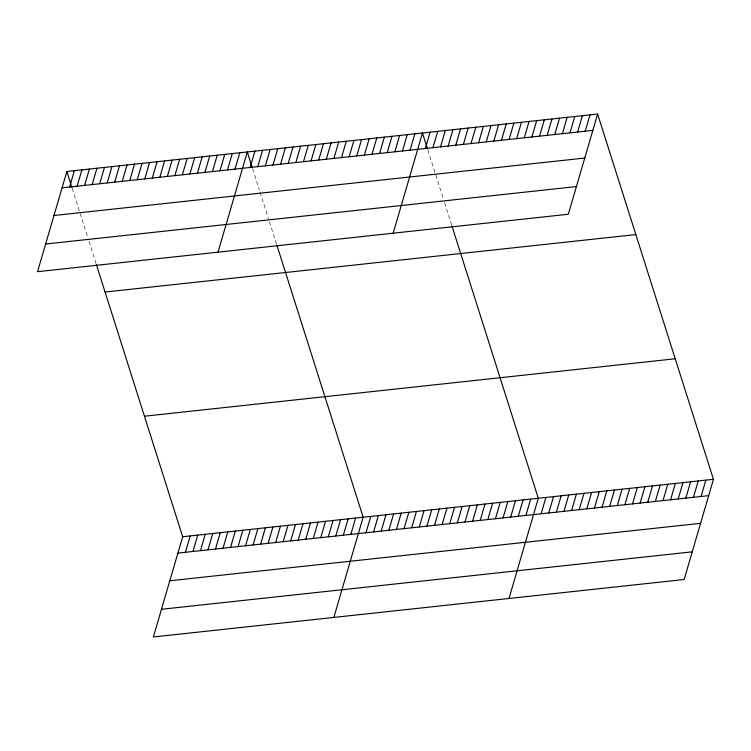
<?xml version="1.0" encoding="UTF-8"?>
<svg xmlns="http://www.w3.org/2000/svg" width="751" height="751" viewBox="0 0 751 751"><rect width="100%" height="100%" fill="white"/><g stroke="black" fill="none" stroke-linecap="round" stroke-linejoin="round"><path stroke-width="0.56" stroke-dasharray="3.75 2.82" d="M427.826 149.918L443.25 198.555M444.592 202.779L451.633 224.99M252.674 168.872L259.386 190.022M260.053 192.134L268.436 218.569M269.44 221.742L276.481 243.944M72.218 188.407L87.642 237.044M88.984 241.278L96.025 263.479"/><path stroke-width="1.13" d="M66.848 171.491L37.55 271.693L568.319 214.242L597.618 114.039L66.848 171.491L71.88 187.356M69.59 187.018L74.368 170.674M77.109 186.201L81.887 169.867M84.628 185.394L89.407 169.05M92.148 184.577L96.926 168.233M99.667 183.76L104.445 167.426M107.186 182.944L111.965 166.609M114.706 182.136L119.484 165.793M122.225 181.32L127.003 164.976M129.745 180.503L134.523 164.169M137.264 179.696L142.042 163.352M144.783 178.879L149.562 162.535M152.303 178.062L157.081 161.728M159.822 177.255L164.6 160.911M167.342 176.438L172.12 160.094M174.861 175.621L179.639 159.287M182.38 174.805L187.159 158.47M189.9 173.997L194.678 157.654M197.419 173.181L202.197 156.837M204.939 172.364L209.717 156.03M212.458 171.557L217.236 155.213M219.977 170.74L224.756 154.396M227.497 169.923L232.275 153.589M235.016 169.106L239.794 152.772M218.015 252.158L247.314 151.955L252.345 167.82M250.149 167.473L254.927 151.129M257.762 166.647L262.54 150.313M265.375 165.821L270.153 149.487M272.998 165.004L277.776 148.66M280.611 164.178L285.389 147.834M288.224 163.352L293.003 147.008M96.353 264.54L182.681 536.758L153.382 636.961L684.152 579.509L713.45 479.307L597.618 114.039M295.838 162.526L300.616 146.192M185.422 552.285L190.2 535.951M303.46 161.7L308.239 145.365M192.941 551.478L197.72 535.134M311.074 160.874L315.852 144.539M200.461 550.661L205.239 534.318M318.687 160.057L323.465 143.713M207.98 549.845L212.758 533.51M326.3 159.231L331.078 142.887M215.499 549.028L220.278 532.694M333.913 158.405L338.692 142.061M223.019 548.221L227.797 531.877M341.536 157.579L346.314 141.244M230.538 547.404L235.316 531.06M349.149 156.752L353.928 140.418M238.058 546.587L242.836 530.253M356.763 155.936L361.541 139.592M245.577 545.78L250.355 529.436M364.376 155.11L369.154 138.766M253.096 544.963L257.875 528.62M371.998 154.284L376.777 137.94M260.616 544.146L265.394 527.812M379.612 153.457L384.39 137.123M268.135 543.33L272.913 526.995M387.225 152.631L392.003 136.297M275.655 542.522L280.433 526.179M394.838 151.815L399.616 135.471M283.174 541.706L287.952 525.371M402.452 150.989L407.23 134.645M290.693 540.889L295.472 524.555M410.074 150.162L414.852 133.819M298.213 540.082L302.991 523.738M393.167 233.195L422.466 133.002L427.497 148.858M305.732 539.265L310.51 522.921M425.301 148.51L430.079 132.176M313.251 538.448L318.03 522.114M432.914 147.684L437.692 131.35M320.771 537.641L325.549 521.297M440.537 146.867L445.315 130.524M328.29 536.824L333.069 520.481M448.15 146.041L452.928 129.698M335.81 536.007L340.588 519.673M455.763 145.215L460.541 128.872M343.329 535.191L348.107 518.857M463.376 144.389L468.155 128.055M350.848 534.383L355.627 518.04M470.99 143.563L475.768 127.229M333.848 617.425L363.146 517.223L276.819 245.004M478.612 142.746L483.391 126.403M365.981 532.741L370.759 516.406M486.226 141.92L491.004 125.577M373.594 531.915L378.373 515.58M493.839 141.094L498.617 124.75M381.208 531.098L385.986 514.754M501.452 140.268L506.23 123.934M388.83 530.272L393.608 513.928M509.075 139.442L513.853 123.108M396.444 529.446L401.222 513.102M516.688 138.616L521.466 122.282M404.057 528.62L408.835 512.285M524.301 137.799L529.08 121.455M411.67 527.793L416.448 511.459M531.915 136.973L536.693 120.629M419.293 526.977L424.071 510.633M539.528 136.147L544.306 119.813M426.906 526.151L431.684 509.807M547.15 135.321L551.929 118.987M434.519 525.325L439.297 508.981M554.764 134.495L559.542 118.16M442.132 524.498L446.911 508.164M562.377 133.678L567.155 117.334M449.746 523.672L454.524 507.338M569.99 132.852L574.768 116.508M457.368 522.846L462.147 506.512M577.613 132.026L582.391 115.682M464.982 522.029L469.76 505.686M585.226 131.2L590.004 114.865M472.595 521.203L477.373 504.86M480.208 520.377L484.986 504.034M487.831 519.551L492.609 503.217M495.444 518.725L500.222 502.391M503.057 517.908L507.836 501.565M510.671 517.082L515.449 500.739M518.284 516.256L523.062 499.913M525.907 515.43L530.685 499.096M509 598.472L538.298 498.27L451.971 226.042M541.133 513.787L545.911 497.444M548.746 512.961L553.525 496.618M556.369 512.135L561.147 495.791M563.982 511.309L568.76 494.975M571.595 510.483L576.374 494.149M579.209 509.657L583.987 493.323M586.822 508.84L591.6 492.496M594.445 508.014L599.223 491.67M602.058 507.188L606.836 490.844M609.671 506.362L614.449 490.027M617.284 505.536L622.063 489.201M624.907 504.719L629.685 488.375M632.52 503.893L637.299 487.549M640.134 503.067L644.912 486.723M647.747 502.241L652.525 485.906M655.36 501.415L660.138 485.08M662.983 500.598L667.761 484.254M670.596 499.772L675.374 483.428M678.209 498.946L682.988 482.602M685.823 498.12L690.601 481.785M693.445 497.293L698.223 480.959M701.058 496.467L705.837 480.133M62.07 187.834L592.839 130.374M53.978 215.509L584.747 158.048M45.642 244.019L576.411 186.567M105.074 292.036L635.844 234.575M144.455 416.223L675.224 358.771M182.681 536.758L713.45 479.307M177.903 553.102L708.672 495.651M169.81 580.776L700.58 523.325M161.474 609.286L692.244 551.835"/></g></svg>
